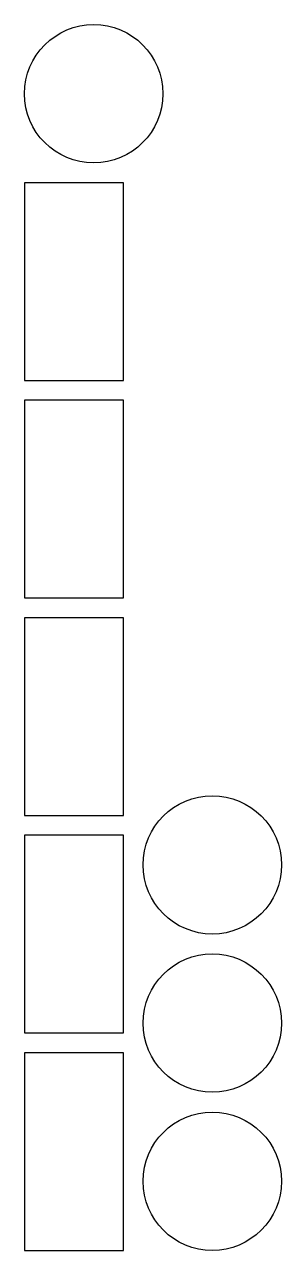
# Model space of a CAD drawing. Header units: metres. Extents: x 0 to 130, y 0 to 620.
import ezdxf

# ---------------------------------------------------------------- set-up
doc = ezdxf.new("R2010")
doc.units = ezdxf.units.M

msp = doc.modelspace()

# ---------------------------------------------------------------- linework, layer by layer
for points in [[(0, 440), (50, 440), (50, 540), (0, 540), (0, 440)], [(0, 330), (50, 330), (50, 430), (0, 430), (0, 330)], [(0, 220), (50, 220), (50, 320), (0, 320), (0, 220)], [(0, 110), (50, 110), (50, 210), (0, 210), (0, 110)], [(0, 0), (50, 0), (50, 100), (0, 100), (0, 0)]]:
    msp.add_lwpolyline(points)
for centre in [(35, 585), (95, 195), (95, 115), (95, 35)]:
    msp.add_circle(centre, 35)

doc.saveas('drawing.dxf')
